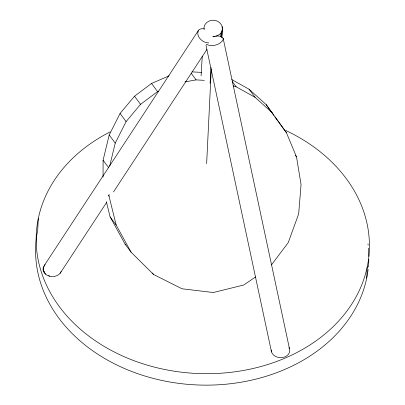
<?xml version="1.0" encoding="UTF-8"?>
<svg xmlns="http://www.w3.org/2000/svg" width="405" height="405" viewBox="0 0 405 405"><rect width="100%" height="100%" fill="white"/><g stroke="black" fill="none" stroke-linecap="round" stroke-linejoin="round"><path stroke-width="0.61" d="M103.052 176.97L103.093 160.233L109.198 134.992L120.062 113.471L134.516 96.218L151.541 83.47L169.163 75.806M255.616 276.924L243.734 285.004L213.329 292.526L182.012 288.78L153.606 274.529L131.109 252.209L116.164 225.058L109.056 196.258L109.061 194.395M106.555 202.51L60.148 273.284C55.743 278.468 45.714 277.43 43.259 270.818L43.401 267.052L44.393 265.341L198.592 30.183C200.161 28.527 202.677 28.401 204.743 29.054M38.293 218.568L37.731 230.01A166.708 131.007 2.8 0 0 181.045 383.646A166.708 131.007 2.8 0 0 368.115 269.467M206.641 163.671L211.243 69.513M366.707 278.068L367.269 266.627M201.098 75.791L202.252 56.325M210.084 83.293L211.02 67.539M220.806 36.663C220.123 33.083 223.282 30.264 222.203 26.705C221.358 23.713 218.821 21.5 215.895 20.63C210.473 18.853 203.239 22.989 204.044 29.135M221.717 34.891L221.793 33.63M222.132 27.96L222.203 26.705M221.662 37.255L222.036 30.947M221.915 37.63L222.436 28.841M43.401 267.052L43.016 268.925L43.259 270.818L45.532 274.18M44.504 272.195L43.259 270.818L43.512 269.598M44.14 266.556L44.393 265.341L45.157 264.617M109.715 165.954L115.233 143.117L126.102 121.596L140.55 104.343L157.575 91.596L158.714 91.1M198.592 30.183C195.276 36.242 202.799 43.127 208.777 42.884M60.148 273.284L61.135 271.568M113.481 191.95L206.99 49.344M271.436 264.951L288.244 242.59L298.672 213.886L301.062 184.503L296.495 156.887L286.391 132.643L266.125 104.53L249.035 89.206L231.746 79.562M221.029 32.891L219.49 34.526L215.825 36.293M184.989 81.886L196.116 79.891L204.307 80.337M214.655 36.521L212.853 36.658C216.148 35.944 220.958 35.032 223.145 38.323L289.509 348.867M191.97 71.867L201.417 72.384M233.148 85.906L236.161 86.786L255.074 97.332L272.16 112.656M206.221 44.226C211.653 47.177 220.35 45.097 223.231 39.477L223.145 38.323M43.259 270.818L44.165 271.593M48.701 275.461L49.607 276.235M106.348 201.609L110.125 216.928L125.069 244.083L125.955 244.959M286.391 132.643L274.879 116.832M249.035 89.206L255.074 97.332M295.367 155.363L296.495 156.887M232.389 81.704L236.161 86.786M191.211 73.29L196.116 79.891M151.541 83.47L157.575 91.596M134.516 96.218L140.55 104.343M120.062 113.471L126.102 121.596M109.198 134.992L115.233 143.117M103.093 160.233L108.753 167.847M108.302 195.24L109.056 196.258M152.472 273.01L153.606 274.529M110.125 216.928L116.164 225.058M125.069 244.083L131.109 252.209M266.125 104.53L270.14 110.17M270.869 111.193L273.785 115.293M205.973 45.289L271.492 351.879M285.778 130.491A166.708 131.007 2.8 0 1 332.9 326.906A166.708 131.007 2.8 0 1 80.033 328.946A166.708 131.007 2.8 0 1 110.16 131.909M288.922 347.505A9.259 7.28 2.8 0 1 282.336 357.544A9.259 7.28 2.8 0 1 271.249 349.986M367.998 243.891A166.708 131.007 2.8 0 1 368.15 245.121M368.464 248.219A166.708 131.007 2.8 0 1 368.849 256.335M368.828 259.473A166.708 131.007 2.8 0 1 368.383 266.981"/></g></svg>
